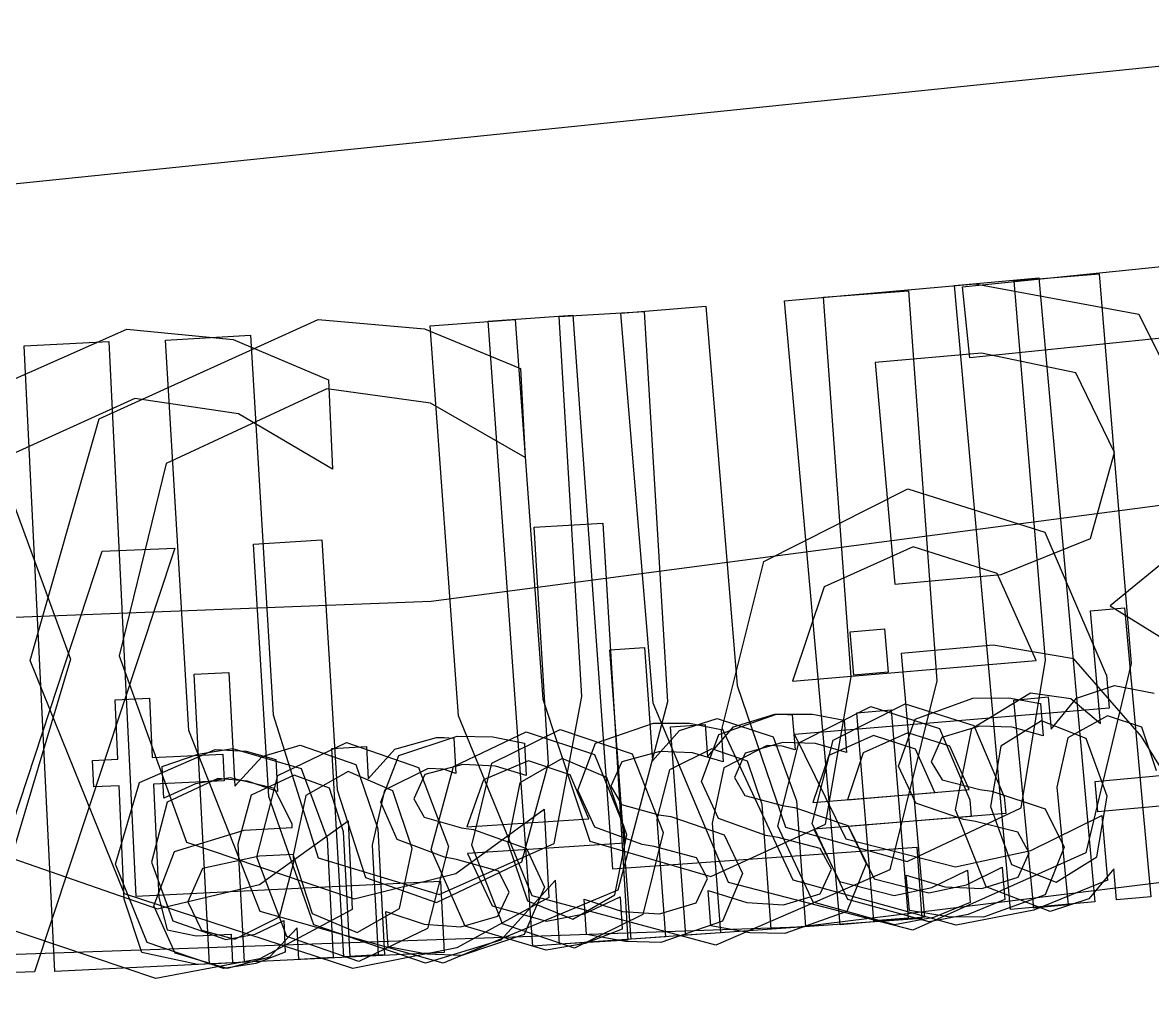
# Model space of a CAD drawing. Extents: x 0.6 to 75.4, y 0.2 to 29.1.
# Drawn here: x 60.96 to 63.316, y 13.999 to 16.017 of the extents above; entities that cross this region are included whole.
import ezdxf

# ---------------------------------------------------------------- set-up
doc = ezdxf.new("R2010")
doc.units = 0

msp = doc.modelspace()

# ---------------------------------------------------------------- linework, layer by layer
at = {"layer": '#controlline'}
for p, q in [((62.9031, 15.4686), (63.079153, 15.484376)), ((63.079153, 15.484376), (63.195795, 14.183136)), ((63.019739, 14.16736), (62.9031, 15.4686)), ((61.9312, 15.3941), (62.107513, 15.406715)), ((62.107513, 15.406715), (62.190097, 14.251965)), ((62.024398, 14.090975), (61.9312, 15.3941)), ((60.9633, 15.3432), (61.13985, 15.351864)), ((61.027232, 14.038326), (60.9633, 15.3432)), ((61.13985, 15.351864), (61.196503, 14.195554)), ((62.190097, 14.251965), (62.824642, 14.297347)), ((62.824642, 14.297347), (62.835253, 14.148966)), ((61.196503, 14.195554), (61.831903, 14.226686)), ((61.831903, 14.226686), (61.839185, 14.078105)), ((63.195795, 14.183136), (63.019739, 14.16736)), ((62.835253, 14.148966), (62.024398, 14.090975)), ((61.839185, 14.078105), (61.027232, 14.038326))]:
    msp.add_line(p, q, dxfattribs=at)
at = {"layer": '#lasercut'}
for p, q in [((62.9198, 15.4662), (64.01928, 15.578451)), ((62.630274, 15.444571), (62.807439, 15.457469)), ((62.807439, 15.457469), (62.866717, 14.644074)), ((62.934902, 15.318217), (62.9198, 15.4662)), ((62.68796, 14.652998), (62.630274, 15.444571)), ((61.8099, 15.3848), (61.987065, 15.397697)), ((61.869178, 14.571378), (61.8099, 15.3848)), ((61.987065, 15.397697), (62.044754, 14.606122)), ((60.718816, 15.17481), (61.177531, 15.377437)), ((61.177531, 15.377437), (61.399228, 15.355791)), ((63.396281, 15.365322), (62.934902, 15.318217)), ((61.399228, 15.355791), (61.598299, 15.27181)), ((61.598299, 15.27181), (61.5983, 15.2718)), ((61.5983, 15.2718), (61.606597, 15.085598)), ((61.194491, 15.232788), (60.857922, 15.080278)), ((61.410495, 15.201244), (61.194491, 15.232788)), ((61.606597, 15.085598), (61.410495, 15.201244)), ((62.634039, 14.345495), (62.68796, 14.652998)), ((62.866717, 14.644074), (62.768219, 14.249976)), ((62.044754, 14.606122), (62.142688, 14.30969)), ((62.022899, 14.195659), (61.869178, 14.571378)), ((61.454229, 14.219532), (61.639271, 14.352154)), ((61.639271, 14.352154), (61.647484, 14.167702)), ((62.395477, 14.235987), (62.634039, 14.345495)), ((62.142688, 14.30969), (62.395477, 14.235987)), ((60.893126, 14.290011), (61.241882, 14.168904)), ((62.768219, 14.249976), (62.405908, 14.092843)), ((61.241882, 14.168904), (61.454229, 14.219532)), ((61.237853, 14.023322), (60.762975, 14.183483)), ((62.405908, 14.092843), (62.022899, 14.195659)), ((61.647484, 14.167702), (61.454997, 14.064527)), ((61.454997, 14.064527), (61.237853, 14.023322))]:
    msp.add_line(p, q, dxfattribs=at)
at = {"layer": '#opensource'}
for p, q in [((62.54884, 15.436989), (62.946285, 15.472453)), ((62.946285, 15.472453), (63.287553, 15.408902)), ((62.664955, 14.135709), (62.54884, 15.436989)), ((62.079083, 15.403929), (62.256403, 15.41454)), ((62.256403, 15.41454), (62.305109, 14.600445)), ((63.287553, 15.408902), (63.422495, 15.137179)), ((62.126485, 14.611673), (62.079083, 15.403929)), ((61.258, 15.3548), (61.43532, 15.365411)), ((61.43532, 15.365411), (61.482719, 14.573155)), ((61.30671, 14.54071), (61.258, 15.3548)), ((62.959194, 15.327789), (62.737809, 15.308036)), ((63.156154, 15.286502), (62.959194, 15.327789)), ((62.737809, 15.308036), (62.77903, 14.846092)), ((63.236845, 15.120632), (63.156154, 15.286502)), ((60.880814, 15.177805), (61.060096, 14.689448)), ((63.186953, 14.941353), (63.236845, 15.120632)), ((63.000413, 14.865848), (63.186953, 14.941353)), ((63.38317, 14.928095), (63.227601, 14.800881)), ((62.77903, 14.846092), (63.000413, 14.865848)), ((63.2276, 14.8009), (63.344731, 14.72877)), ((63.227601, 14.800881), (63.2276, 14.8009)), ((62.98369, 14.718505), (62.79194, 14.701403)), ((62.79194, 14.701403), (62.841016, 14.151428)), ((63.152233, 14.690509), (62.98369, 14.718505)), ((61.060096, 14.689448), (60.910507, 14.191191)), ((63.293217, 14.528262), (63.152233, 14.690509)), ((62.068573, 14.304898), (62.126485, 14.611673)), ((62.305109, 14.600445), (62.2015, 14.207657)), ((61.482719, 14.573155), (61.576798, 14.275473)), ((61.45554, 14.163026), (61.30671, 14.54071)), ((63.48948, 14.209298), (63.293217, 14.528262)), ((61.828608, 14.198495), (62.068573, 14.304898)), ((61.576798, 14.275473), (61.828608, 14.198495)), ((62.2015, 14.207657), (61.83718, 14.055243)), ((61.83718, 14.055243), (61.45554, 14.163026)), ((62.841016, 14.151428), (62.664955, 14.135709))]:
    msp.add_line(p, q, dxfattribs=at)
at = {"layer": '#vuelocircular'}
for p, q in [((63.027559, 15.4785), (63.204594, 15.493119)), ((63.092885, 14.687522), (63.027559, 15.4785)), ((63.204594, 15.493119), (63.271718, 14.680337)), ((62.2078, 15.4108), (62.384832, 15.425419)), ((62.274927, 14.598012), (62.2078, 15.4108)), ((62.384832, 15.425419), (62.450158, 14.634438)), ((61.11961, 15.190977), (61.576479, 15.397733)), ((61.576479, 15.397733), (61.798362, 15.37809)), ((61.798362, 15.37809), (61.998184, 15.29591)), ((61.998184, 15.29591), (61.9982, 15.2959)), ((61.9982, 15.2959), (62.008162, 15.10978)), ((61.594743, 15.253245), (61.259565, 15.097701)), ((61.811024, 15.223651), (61.594743, 15.253245)), ((62.008162, 15.10978), (61.811024, 15.223651)), ((60.975773, 14.686398), (61.11961, 15.190977)), ((61.259565, 15.097701), (61.161897, 14.696376)), ((61.172719, 14.200087), (60.975773, 14.686398)), ((61.161897, 14.696376), (61.301902, 14.307787)), ((63.041933, 14.379513), (63.092885, 14.687522)), ((63.271718, 14.680337), (63.17703, 14.285305)), ((62.450158, 14.634438), (62.550951, 14.338963)), ((62.432269, 14.223794), (62.274927, 14.598012)), ((61.863617, 14.242373), (62.047454, 14.376663)), ((62.047454, 14.376663), (62.057332, 14.19229)), ((62.80444, 14.267705), (63.041933, 14.379513)), ((62.550951, 14.338963), (62.80444, 14.267705)), ((61.301902, 14.307787), (61.651736, 14.189832)), ((63.17703, 14.285305), (62.816252, 14.124681)), ((61.651736, 14.189832), (61.863617, 14.242373)), ((62.816252, 14.124681), (62.432269, 14.223794)), ((61.649019, 14.044219), (61.172719, 14.200087)), ((62.057332, 14.19229), (61.865785, 14.087382)), ((61.865785, 14.087382), (61.649019, 14.044219))]:
    msp.add_line(p, q, dxfattribs=at)
at = {"layer": 'all text'}
for p, q in [((62.579654, 14.131293), (66.122944, 14.568578)), ((58.792676, 13.998756), (62.579654, 14.131293))]:
    msp.add_line(p, q, dxfattribs=at)
at = {"layer": 'github'}
for p, q in [((62.505377, 14.89304), (62.805712, 15.044576)), ((62.805712, 15.044576), (63.091885, 14.954525)), ((62.027004, 14.964782), (62.169862, 14.973418)), ((62.056795, 14.471763), (62.027004, 14.964782)), ((62.169862, 14.973418), (62.222409, 14.103841)), ((61.441591, 14.929406), (61.584452, 14.938042)), ((61.584452, 14.938042), (61.615931, 14.417071)), ((63.091885, 14.954525), (63.21978, 14.656899)), ((60.882424, 14.173782), (61.126027, 14.91497)), ((61.277589, 14.920869), (60.985024, 14.037661)), ((61.126027, 14.91497), (61.277589, 14.920869)), ((61.4734, 14.403), (61.441591, 14.929406)), ((62.817385, 14.923786), (62.631562, 14.840355)), ((62.99219, 14.868143), (62.817385, 14.923786)), ((62.418892, 14.545501), (62.505377, 14.89304)), ((63.073682, 14.686841), (62.99219, 14.868143)), ((62.631562, 14.840355), (62.565266, 14.643587)), ((62.565266, 14.643587), (63.073682, 14.686841)), ((63.21978, 14.656899), (63.2198, 14.6569)), ((63.2198, 14.6569), (63.225614, 14.587138)), ((63.225614, 14.587138), (62.56986, 14.532355)), ((62.567138, 14.228501), (62.418892, 14.545501)), ((62.56986, 14.532355), (62.677003, 14.314951)), ((62.001398, 14.266593), (62.056795, 14.471763)), ((61.615931, 14.417071), (61.675282, 14.234417)), ((61.567509, 14.135176), (61.4734, 14.403002)), ((61.4734, 14.403002), (61.4734, 14.403)), ((63.062317, 14.290164), (63.21074, 14.363443)), ((63.21074, 14.363443), (63.222, 14.228572)), ((62.677003, 14.314951), (62.9051, 14.256735)), ((62.9051, 14.256735), (63.062317, 14.290164)), ((61.823401, 14.181808), (62.001398, 14.266593)), ((61.675282, 14.234417), (61.823401, 14.181808)), ((62.071479, 14.228747), (61.957492, 14.103415)), ((62.079551, 14.095205), (62.071479, 14.228747)), ((62.906668, 14.135103), (62.567138, 14.228501)), ((63.222, 14.228572), (63.068796, 14.16582)), ((63.068796, 14.16582), (62.906668, 14.135103)), ((61.800627, 14.055753), (61.567509, 14.135176)), ((61.957492, 14.103415), (61.800627, 14.055753)), ((62.222409, 14.103841), (62.079551, 14.095205)), ((60.985024, 14.037661), (60.790714, 14.030097))]:
    msp.add_line(p, q, dxfattribs=at)
at = {"layer": 'join inner parts here'}
for p, q in [((61.318223, 14.658087), (61.390071, 14.661897)), ((61.350216, 14.053785), (61.318223, 14.658087)), ((61.390071, 14.661897), (61.402602, 14.424991)), ((62.649968, 14.520802), (62.800186, 14.596468)), ((62.800186, 14.596468), (62.943242, 14.551347)), ((62.442443, 14.548704), (62.528678, 14.574527)), ((62.528678, 14.574527), (62.545047, 14.574558)), ((62.545047, 14.574558), (62.565029, 14.573429)), ((62.565029, 14.573429), (62.5708, 14.5001)), ((61.858854, 14.46543), (62.010458, 14.53828)), ((62.010458, 14.53828), (62.15265, 14.490497)), ((62.311452, 14.548049), (62.383207, 14.553327)), ((62.34334, 14.113636), (62.311452, 14.548049)), ((62.383207, 14.553327), (62.388174, 14.485839)), ((62.388174, 14.485839), (62.442443, 14.548704)), ((62.805986, 14.536076), (62.713045, 14.494422)), ((62.893367, 14.508192), (62.805986, 14.536076)), ((62.943242, 14.551347), (63.007086, 14.402489)), ((61.459695, 14.48682), (61.539059, 14.510499)), ((61.539059, 14.510499), (61.654931, 14.469898)), ((62.606604, 14.347063), (62.649968, 14.520802)), ((61.402602, 14.424991), (61.459695, 14.48682)), ((62.15265, 14.490497), (62.213708, 14.340476)), ((62.512394, 14.509385), (62.422207, 14.462991)), ((62.543678, 14.508256), (62.512394, 14.509385)), ((62.5708, 14.5001), (62.543678, 14.508256)), ((62.713045, 14.494422), (62.67983, 14.396062)), ((62.934052, 14.417514), (62.893367, 14.508192)), ((61.654931, 14.469898), (61.700594, 14.335617)), ((61.812262, 14.29253), (61.858854, 14.46543)), ((62.015109, 14.477798), (61.921408, 14.437886)), ((62.101957, 14.448292), (62.015109, 14.477798)), ((61.526447, 14.447512), (61.437135, 14.405786)), ((61.60031, 14.420645), (61.526447, 14.447512)), ((62.140943, 14.356869), (62.101957, 14.448292)), ((62.422207, 14.462991), (62.398303, 14.347757)), ((61.62928, 14.329487), (61.60031, 14.420645)), ((61.921408, 14.437886), (61.886362, 14.340159)), ((62.67983, 14.396062), (62.934052, 14.417514)), ((61.437135, 14.405786), (61.409053, 14.303433)), ((63.007086, 14.402489), (63.0071, 14.4025)), ((63.0071, 14.4025), (63.009979, 14.367617)), ((61.886362, 14.340159), (62.140943, 14.356869)), ((62.398303, 14.347757), (62.415095, 14.118914)), ((62.68062, 14.188514), (62.606604, 14.347063)), ((63.009979, 14.367617), (62.682082, 14.340439)), ((61.643052, 14.069281), (61.62928, 14.329487)), ((61.700594, 14.335617), (61.7006, 14.3356)), ((61.7006, 14.3356), (61.714514, 14.073063)), ((62.2137, 14.3405), (62.215958, 14.305569)), ((62.213708, 14.340476), (62.2137, 14.3405)), ((62.682082, 14.340439), (62.735577, 14.231699)), ((61.409053, 14.303433), (61.422064, 14.057595)), ((62.215958, 14.305569), (61.887612, 14.284516)), ((61.883308, 14.132626), (61.812262, 14.29253)), ((61.887612, 14.284516), (61.939072, 14.174799)), ((62.928227, 14.219166), (63.002463, 14.255756)), ((63.002463, 14.255756), (63.008051, 14.188316)), ((62.735577, 14.231699), (62.849606, 14.202515)), ((62.849606, 14.202515), (62.928227, 14.219166)), ((62.131455, 14.158675), (62.206359, 14.193877)), ((62.206359, 14.193877), (62.210677, 14.126344)), ((62.850354, 14.141696), (62.68062, 14.188514)), ((63.008051, 14.188316), (62.931425, 14.156992)), ((61.939072, 14.174799), (62.052537, 14.143492)), ((62.052537, 14.143492), (62.131455, 14.158675)), ((62.931425, 14.156992), (62.850354, 14.141696)), ((62.052136, 14.082653), (61.883308, 14.132626)), ((62.210677, 14.126344), (62.133481, 14.096454)), ((62.415095, 14.118914), (62.34334, 14.113636)), ((62.133481, 14.096454), (62.052136, 14.082653)), ((61.714514, 14.073063), (61.643052, 14.069281)), ((61.422064, 14.057595), (61.350216, 14.053785))]:
    msp.add_line(p, q, dxfattribs=at)
at = {"layer": 'Layer 1'}
for p, q in [((60.729046, 15.65926), (64.212991, 16.016968)), ((63.630956, 15.049499), (61.812199, 14.809999)), ((61.812199, 14.809999), (59.977956, 14.739089))]:
    msp.add_line(p, q, dxfattribs=at)
at = {"layer": 'put printed inside'}
for p, q in [((63.186633, 14.790027), (63.257903, 14.796462)), ((63.257903, 14.796462), (63.312293, 14.193763)), ((63.2078, 14.5553), (63.186633, 14.790027)), ((62.685928, 14.746706), (62.757251, 14.75252)), ((62.693291, 14.656386), (62.685928, 14.746706)), ((62.757251, 14.75252), (62.764617, 14.6622)), ((62.184882, 14.708919), (62.256639, 14.71414)), ((62.228883, 14.105373), (62.184882, 14.708919)), ((62.256639, 14.71414), (62.273883, 14.477531)), ((62.764617, 14.6622), (62.693291, 14.656386)), ((61.152933, 14.604613), (61.2248, 14.608)), ((61.158746, 14.481073), (61.152933, 14.604613)), ((61.2248, 14.608), (61.230614, 14.484463)), ((62.939328, 14.544748), (63.061874, 14.619065)), ((63.061874, 14.619065), (63.145702, 14.607494)), ((63.145702, 14.607494), (63.207814, 14.555305)), ((62.6997, 14.5777), (62.771026, 14.583514)), ((62.771026, 14.583514), (62.806386, 14.149369)), ((62.329735, 14.540486), (62.40861, 14.565745)), ((62.40861, 14.565745), (62.525266, 14.527456)), ((62.73506, 14.143555), (62.6997, 14.5777)), ((63.084678, 14.560982), (62.999648, 14.508009)), ((63.177823, 14.52409), (63.084678, 14.560982)), ((62.273883, 14.477531), (62.329735, 14.540486)), ((62.905027, 14.375302), (62.939328, 14.544748)), ((63.207814, 14.555305), (63.2078, 14.5553)), ((61.492416, 14.447001), (61.635813, 14.515776)), ((61.635813, 14.515776), (61.785588, 14.463376)), ((61.635813, 14.515776), (61.635813, 14.515776)), ((62.525266, 14.527456), (62.573594, 14.394109)), ((63.221474, 14.403852), (63.177823, 14.52409)), ((61.230614, 14.484463), (61.377849, 14.491377)), ((61.377849, 14.491377), (61.380389, 14.435825)), ((62.397239, 14.502512), (62.308771, 14.459016)), ((62.471619, 14.47714), (62.397239, 14.502512)), ((62.999648, 14.508009), (62.978622, 14.381935)), ((61.106301, 14.478533), (61.158746, 14.481073)), ((61.108841, 14.422981), (61.106301, 14.478533)), ((61.785588, 14.463376), (61.848157, 14.298598)), ((62.502398, 14.386578), (62.471619, 14.47714)), ((61.448977, 14.276305), (61.492416, 14.447001)), ((61.6392, 14.4552), (61.550853, 14.40508)), ((61.732212, 14.41482), (61.6392, 14.455201)), ((61.6392, 14.455201), (61.6392, 14.4552)), ((62.308771, 14.459016), (62.28275, 14.356124)), ((61.161286, 14.425521), (61.108841, 14.422981)), ((61.172378, 14.189324), (61.161286, 14.425521)), ((61.380389, 14.435825), (61.233154, 14.42891)), ((61.233154, 14.42891), (61.244245, 14.192713)), ((61.550853, 14.40508), (61.524296, 14.28051)), ((61.77244, 14.29437), (61.732212, 14.41482)), ((62.573594, 14.394109), (62.5736, 14.3941)), ((62.5736, 14.3941), (62.592706, 14.13189)), ((63.200082, 14.277354), (63.221474, 14.403852)), ((62.521335, 14.126697), (62.502398, 14.386578)), ((62.969108, 14.214735), (62.905027, 14.375302)), ((62.978622, 14.381935), (62.978608, 14.381934)), ((62.978608, 14.381934), (63.021907, 14.261276)), ((62.28275, 14.356124), (62.300643, 14.110594)), ((61.848157, 14.298598), (61.804328, 14.127879)), ((61.511156, 14.111504), (61.448977, 14.276305)), ((61.524296, 14.28051), (61.564177, 14.159262)), ((61.745883, 14.1698), (61.77244, 14.29437)), ((63.115014, 14.224771), (63.200082, 14.277354)), ((63.021907, 14.261276), (63.115014, 14.224771)), ((63.23515, 14.252403), (63.183419, 14.189549)), ((63.24102, 14.187328), (63.23515, 14.252403)), ((63.10298, 14.163556), (62.969108, 14.214735)), ((61.209143, 14.078143), (61.172378, 14.189324)), ((61.244245, 14.192713), (61.261827, 14.125017)), ((63.183419, 14.189549), (63.10298, 14.163556)), ((63.312293, 14.193763), (63.24102, 14.187328)), ((61.564177, 14.159262), (61.657923, 14.119703)), ((61.657923, 14.119703), (61.745883, 14.1698)), ((62.806386, 14.149369), (62.73506, 14.143555)), ((61.261827, 14.125017), (61.321977, 14.112655)), ((61.321977, 14.112655), (61.3954, 14.116099)), ((61.3954, 14.116099), (61.398223, 14.05627)), ((61.661318, 14.059127), (61.511156, 14.111504)), ((61.804328, 14.127879), (61.661318, 14.059127)), ((62.300643, 14.110594), (62.228883, 14.105373)), ((62.592706, 14.13189), (62.521335, 14.126697)), ((61.3248, 14.052827), (61.209143, 14.078143)), ((61.398223, 14.05627), (61.3248, 14.052827))]:
    msp.add_line(p, q, dxfattribs=at)
at = {"layer": 'send to shape'}
for p, q in [((63.157881, 14.608132), (63.236957, 14.634915)), ((63.236957, 14.634915), (63.319405, 14.618659)), ((63.026998, 14.604094), (63.098615, 14.611008)), ((63.098615, 14.611008), (63.105106, 14.54365)), ((63.105106, 14.54365), (63.157881, 14.608132)), ((62.578496, 14.515145), (62.728853, 14.590538)), ((62.728853, 14.590538), (62.871827, 14.545154)), ((63.068832, 14.170528), (63.026998, 14.604094)), ((63.22242, 14.570992), (63.139291, 14.525461)), ((63.293466, 14.54737), (63.22242, 14.570992)), ((62.154943, 14.514269), (62.275963, 14.556317)), ((62.275963, 14.556317), (62.350859, 14.555753)), ((62.350859, 14.555753), (62.41649, 14.542827)), ((62.41649, 14.542827), (62.4165, 14.5427)), ((62.4165, 14.5427), (62.421241, 14.475198)), ((62.871827, 14.545154), (62.935403, 14.39618)), ((63.324457, 14.45698), (63.293466, 14.54737)), ((61.744592, 14.488337), (61.866004, 14.529242)), ((61.866004, 14.529242), (61.940891, 14.527831)), ((61.940891, 14.527831), (62.006395, 14.514284)), ((62.006395, 14.514284), (62.0064, 14.5144)), ((62.0064, 14.5144), (62.01052, 14.446853)), ((62.118158, 14.416549), (62.154943, 14.514269)), ((62.534819, 14.341483), (62.578496, 14.515145)), ((62.734526, 14.53016), (62.641511, 14.488676)), ((62.821859, 14.502107), (62.734526, 14.53016)), ((63.139291, 14.525461), (63.116798, 14.422487)), ((61.251131, 14.465341), (61.326114, 14.491729)), ((61.326114, 14.491729), (61.397576, 14.503159)), ((61.397576, 14.503159), (61.541058, 14.461387)), ((61.706887, 14.39097), (61.744592, 14.488337)), ((62.288704, 14.49707), (62.209933, 14.475142)), ((62.356754, 14.494051), (62.288704, 14.49707)), ((62.421241, 14.475198), (62.356754, 14.494051)), ((62.641511, 14.488676), (62.608116, 14.390375)), ((62.862378, 14.411355), (62.821859, 14.502107)), ((61.254489, 14.399313), (61.251131, 14.465341)), ((61.878195, 14.469967), (61.799221, 14.4488)), ((61.946213, 14.466326), (61.878195, 14.469967)), ((62.01052, 14.446853), (61.946213, 14.466326)), ((62.209933, 14.475142), (62.186989, 14.424401)), ((61.393277, 14.442185), (61.321099, 14.42957)), ((61.485547, 14.419607), (61.393277, 14.442185)), ((61.541058, 14.461387), (61.595213, 14.315385)), ((61.799221, 14.4488), (61.775796, 14.39828)), ((61.321099, 14.42957), (61.254489, 14.399313)), ((61.522047, 14.345137), (61.485547, 14.419607)), ((62.153241, 14.339094), (62.118158, 14.416549)), ((62.186989, 14.424401), (62.208748, 14.386555)), ((63.116798, 14.422487), (63.140448, 14.177442)), ((61.775796, 14.39828), (61.797217, 14.360231)), ((62.608116, 14.390375), (62.862378, 14.411355)), ((62.9354, 14.3962), (62.938222, 14.361315)), ((62.935403, 14.39618), (62.9354, 14.3962)), ((61.741236, 14.313187), (61.706887, 14.39097)), ((62.208748, 14.386555), (62.287059, 14.365163)), ((61.797217, 14.360231), (61.875322, 14.338104)), ((62.287059, 14.365163), (62.311894, 14.361437)), ((62.311894, 14.361437), (62.422994, 14.322866)), ((62.938222, 14.361315), (62.610274, 14.334729)), ((61.277197, 14.288275), (61.422118, 14.33303)), ((61.422118, 14.33303), (61.522329, 14.338138)), ((61.522329, 14.338138), (61.522047, 14.345137)), ((61.875322, 14.338104), (61.900101, 14.334153)), ((61.900101, 14.334153), (62.010834, 14.294535)), ((62.25207, 14.303167), (62.153241, 14.339094)), ((62.422994, 14.322866), (62.461013, 14.242498)), ((62.608547, 14.182798), (62.534819, 14.341483)), ((62.610274, 14.334729), (62.663575, 14.225896)), ((61.595213, 14.315385), (61.595146, 14.315368)), ((61.595146, 14.315368), (61.607761, 14.067174)), ((61.839723, 14.276329), (61.741236, 14.313187)), ((62.2773, 14.299103), (62.25207, 14.303167)), ((62.365142, 14.275255), (62.2773, 14.299103)), ((61.233884, 14.17509), (61.277197, 14.288275)), ((61.4541, 14.2786), (61.33509, 14.252692)), ((61.525141, 14.282221), (61.4541, 14.2786)), ((61.525988, 14.266303), (61.525141, 14.282221)), ((61.864925, 14.272011), (61.839723, 14.276329)), ((62.010834, 14.294535), (62.04809, 14.213814)), ((62.388058, 14.232035), (62.365142, 14.275255)), ((61.33509, 14.252692), (61.305124, 14.183409)), ((61.495576, 14.152215), (61.525988, 14.266303)), ((61.952535, 14.247345), (61.864925, 14.272011)), ((61.975057, 14.203908), (61.952535, 14.247345)), ((62.364352, 14.181241), (62.388058, 14.232035)), ((62.461013, 14.242498), (62.419653, 14.143288)), ((62.856199, 14.21301), (62.930503, 14.249465)), ((62.930503, 14.249465), (62.935978, 14.182016)), ((62.04809, 14.213814), (62.005796, 14.114997)), ((62.663575, 14.225896), (62.77755, 14.1965)), ((62.77755, 14.1965), (62.856199, 14.21301)), ((61.305124, 14.183409), (61.333064, 14.124083)), ((61.95087, 14.153339), (61.975057, 14.203908)), ((62.136246, 14.115292), (62.131053, 14.189002)), ((62.131053, 14.189002), (62.211215, 14.163461)), ((62.287963, 14.15872), (62.364352, 14.181241)), ((62.778193, 14.135676), (62.608547, 14.182798)), ((62.935978, 14.182016), (62.859295, 14.150831)), ((61.278233, 14.076487), (61.233884, 14.17509)), ((61.722138, 14.089518), (61.717651, 14.163274)), ((61.717651, 14.163274), (61.79757, 14.13697)), ((62.211215, 14.163461), (62.287963, 14.15872)), ((63.140448, 14.177442), (63.068832, 14.170528)), ((61.40255, 14.105429), (61.495576, 14.152215)), ((61.79757, 14.13697), (61.874272, 14.131524)), ((61.874272, 14.131524), (61.95087, 14.153339)), ((62.419653, 14.143288), (62.290624, 14.098725)), ((62.859295, 14.150831), (62.778193, 14.135676)), ((61.333064, 14.124083), (61.40255, 14.105429)), ((61.532936, 14.129562), (61.474939, 14.067812)), ((61.536294, 14.063533), (61.532936, 14.129562)), ((62.005796, 14.114997), (61.876352, 14.071653)), ((62.217198, 14.100701), (62.136246, 14.115292)), ((61.802946, 14.074193), (61.722138, 14.089518)), ((62.290624, 14.098725), (62.217198, 14.100701)), ((61.386553, 14.044613), (61.278233, 14.076487)), ((61.474939, 14.067812), (61.386553, 14.044613)), ((61.607761, 14.067174), (61.536294, 14.063533)), ((61.876352, 14.071653), (61.802946, 14.074193))]:
    msp.add_line(p, q, dxfattribs=at)
at = {"layer": 'suggested section'}
for p, q in [((62.821427, 14.5644), (62.941764, 14.608365)), ((62.941764, 14.608365), (63.016661, 14.608929)), ((63.016661, 14.608929), (63.082489, 14.597048)), ((63.082489, 14.597048), (63.0825, 14.5972)), ((63.0825, 14.5972), (63.088314, 14.52978)), ((62.411609, 14.532228), (62.532375, 14.57501)), ((62.532375, 14.57501), (62.607271, 14.574885)), ((62.607271, 14.574885), (62.672978, 14.562355)), ((62.672978, 14.562355), (62.673, 14.5624)), ((62.673, 14.5624), (62.678165, 14.494926)), ((62.786198, 14.466108), (62.821427, 14.5644)), ((61.938407, 14.4727), (62.081093, 14.542939)), ((62.081092, 14.542939), (62.231395, 14.492074)), ((62.081093, 14.542939), (62.081092, 14.542939)), ((62.955446, 14.549592), (62.877034, 14.526422)), ((63.023535, 14.547616), (62.955446, 14.549592)), ((63.088314, 14.52978), (63.023535, 14.547616)), ((61.736272, 14.502022), (61.822915, 14.526434)), ((61.822915, 14.526434), (61.839283, 14.5262)), ((61.839283, 14.5262), (61.859237, 14.524506)), ((61.859237, 14.524506), (61.8638, 14.4513)), ((62.375414, 14.434288), (62.411609, 14.532228)), ((62.545501, 14.515924), (62.466862, 14.493515)), ((62.613567, 14.513384), (62.545501, 14.515924)), ((62.678165, 14.494926), (62.613567, 14.513384)), ((62.877034, 14.526422), (62.854908, 14.475322)), ((61.204038, 14.432482), (61.361498, 14.501285)), ((61.361498, 14.501285), (61.426321, 14.497447)), ((61.426321, 14.497447), (61.488292, 14.480231)), ((61.60529, 14.503512), (61.677121, 14.507604)), ((61.630126, 14.068639), (61.60529, 14.503512)), ((61.677121, 14.507604), (61.680988, 14.440046)), ((61.680988, 14.440046), (61.736272, 14.502022)), ((62.231395, 14.492074), (62.295646, 14.327945)), ((62.466862, 14.493515), (62.444228, 14.442639)), ((61.488292, 14.480231), (61.4883, 14.4802)), ((61.4883, 14.4802), (61.491546, 14.413387)), ((61.896718, 14.301566), (61.938407, 14.4727)), ((62.0851, 14.4824), (61.99727, 14.43138)), ((62.178521, 14.442977), (62.0851, 14.482401)), ((62.0851, 14.482401), (62.0851, 14.4824)), ((62.822506, 14.389222), (62.786198, 14.466108)), ((62.854908, 14.475322), (62.877288, 14.437829)), ((61.367557, 14.440847), (61.261724, 14.3913)), ((61.429349, 14.435287), (61.367557, 14.440847)), ((61.805558, 14.461573), (61.714632, 14.416646)), ((61.83682, 14.45988), (61.805558, 14.461573)), ((61.8638, 14.4513), (61.83682, 14.45988)), ((62.21998, 14.322942), (62.178521, 14.442977)), ((62.444228, 14.442639), (62.466213, 14.404926)), ((63.1962, 14.4343), (63.404886, 14.454112)), ((61.153927, 14.26222), (61.204038, 14.432482)), ((61.491546, 14.413387), (61.429349, 14.435287)), ((61.714632, 14.416646), (61.688865, 14.301816)), ((61.99727, 14.43138), (61.972011, 14.306545)), ((62.410966, 14.357047), (62.375414, 14.434288)), ((62.877288, 14.437829), (62.955929, 14.417679)), ((62.955929, 14.417679), (62.980793, 14.414348)), ((63.202243, 14.370806), (63.1962, 14.4343)), ((62.466213, 14.404926), (62.544651, 14.384013)), ((62.980793, 14.414348), (63.092494, 14.377541)), ((61.261724, 14.3913), (61.229288, 14.2659)), ((62.544651, 14.384013), (62.569487, 14.380457)), ((62.569487, 14.380457), (62.680818, 14.342555)), ((62.92189, 14.354864), (62.822506, 14.389222)), ((63.092494, 14.377541), (63.131782, 14.297788)), ((63.410926, 14.390618), (63.202243, 14.370806)), ((62.510009, 14.321718), (62.410966, 14.357047)), ((62.947205, 14.351196), (62.92189, 14.354864)), ((63.035414, 14.328759), (62.947205, 14.351196)), ((62.194721, 14.198107), (62.21998, 14.322942)), ((62.295646, 14.327945), (62.253567, 14.156786)), ((62.680818, 14.342555), (62.719318, 14.262421)), ((63.059036, 14.285906), (63.035414, 14.328759)), ((61.688865, 14.301816), (61.70196, 14.072731)), ((61.960579, 14.137412), (61.896718, 14.301566)), ((61.972011, 14.306545), (62.013131, 14.185712)), ((62.535267, 14.317795), (62.510009, 14.321718)), ((62.62325, 14.294484), (62.535267, 14.317795)), ((62.646449, 14.251403), (62.62325, 14.294484)), ((63.036119, 14.234742), (63.059036, 14.285906)), ((63.131782, 14.297788), (63.092, 14.197935)), ((61.219927, 14.098393), (61.153927, 14.26222)), ((61.229288, 14.2659), (61.27378, 14.143856)), ((62.623024, 14.200467), (62.646449, 14.251403)), ((62.719318, 14.262421), (62.67856, 14.16296)), ((62.809075, 14.165186), (62.802725, 14.238806)), ((62.802725, 14.238806), (62.883282, 14.214535)), ((62.960097, 14.211007), (63.036119, 14.234742)), ((62.395328, 14.133112), (62.389683, 14.206789)), ((62.389683, 14.206789), (62.469998, 14.181728)), ((62.883282, 14.214535), (62.960097, 14.211007)), ((62.013131, 14.185712), (62.107277, 14.147112)), ((62.107277, 14.147112), (62.194721, 14.198107)), ((62.469998, 14.181728), (62.546774, 14.177466)), ((62.546774, 14.177466), (62.623024, 14.200467)), ((63.092, 14.197935), (62.963693, 14.151329)), ((62.67856, 14.16296), (62.549802, 14.117618)), ((62.890247, 14.151893), (62.809075, 14.165186)), ((61.27378, 14.143856), (61.383909, 14.105223)), ((61.444886, 14.11637), (61.504644, 14.144593)), ((61.504644, 14.144593), (61.507861, 14.078556)), ((62.111271, 14.086575), (61.960579, 14.137412)), ((62.253567, 14.156786), (62.111271, 14.086575)), ((62.963693, 14.151329), (62.890247, 14.151893)), ((61.383909, 14.105223), (61.444886, 14.11637)), ((62.476365, 14.119029), (62.395328, 14.133112)), ((62.549802, 14.117618), (62.476365, 14.119029)), ((61.379092, 14.044237), (61.219927, 14.098393)), ((61.507861, 14.078556), (61.446732, 14.054538)), ((61.70196, 14.072731), (61.630126, 14.068639)), ((61.446732, 14.054538), (61.379092, 14.044237))]:
    msp.add_line(p, q, dxfattribs=at)

doc.saveas('drawing.dxf')
